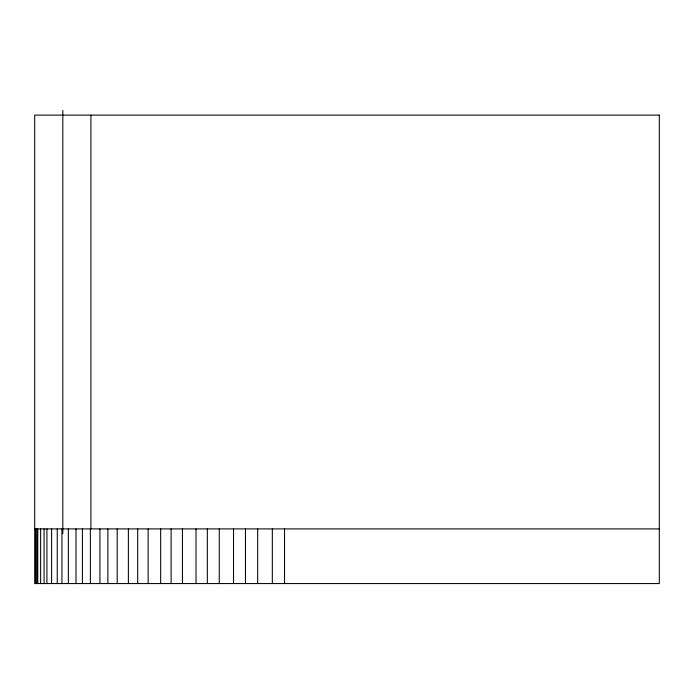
<?xml version="1.0" encoding="UTF-8"?>
<svg xmlns="http://www.w3.org/2000/svg" width="694" height="694" viewBox="0 0 694 694"><rect width="100%" height="100%" fill="white"/><g stroke="black" fill="none" stroke-linecap="round" stroke-linejoin="round"><path stroke-width="1.04" d="M34.7 528.915L659.3 528.915M284.54 528.915L284.54 583.567M272.326 528.915L272.326 583.567M257.674 528.915L257.674 583.567M245.459 528.915L245.459 583.567M233.54 528.915L233.54 583.567M219.252 528.915L219.252 583.567M207.333 528.915L207.333 583.567M196.02 528.915L196.02 583.567M182.435 528.915L182.435 583.567M171.114 528.915L171.114 583.567M160.67 528.915L160.67 583.567M148.134 528.915L148.134 583.567M137.69 528.915L137.69 583.567M128.373 528.915L128.373 583.567M117.191 528.915L117.191 583.567M107.874 528.915L107.874 583.567M99.919 528.915L99.919 583.567M90.914 115.117L90.914 528.915M90.376 528.915L90.376 583.567M82.413 528.915L82.413 583.567M76.01 528.915L76.01 583.567M68.333 528.915L68.333 583.567M62.807 110.433L62.807 533.695M61.931 528.915L61.931 583.567M57.246 528.915L57.246 583.567M51.616 528.915L51.616 583.567M46.932 528.915L46.932 583.567M44.069 528.915L44.069 583.567M40.634 528.915L40.634 583.567M37.78 528.915L37.78 583.567M36.817 528.915L36.817 583.567M35.663 528.915L35.663 583.567M659.3 115.117L34.7 115.117L34.7 583.567L659.3 583.567L659.3 115.117"/></g></svg>
